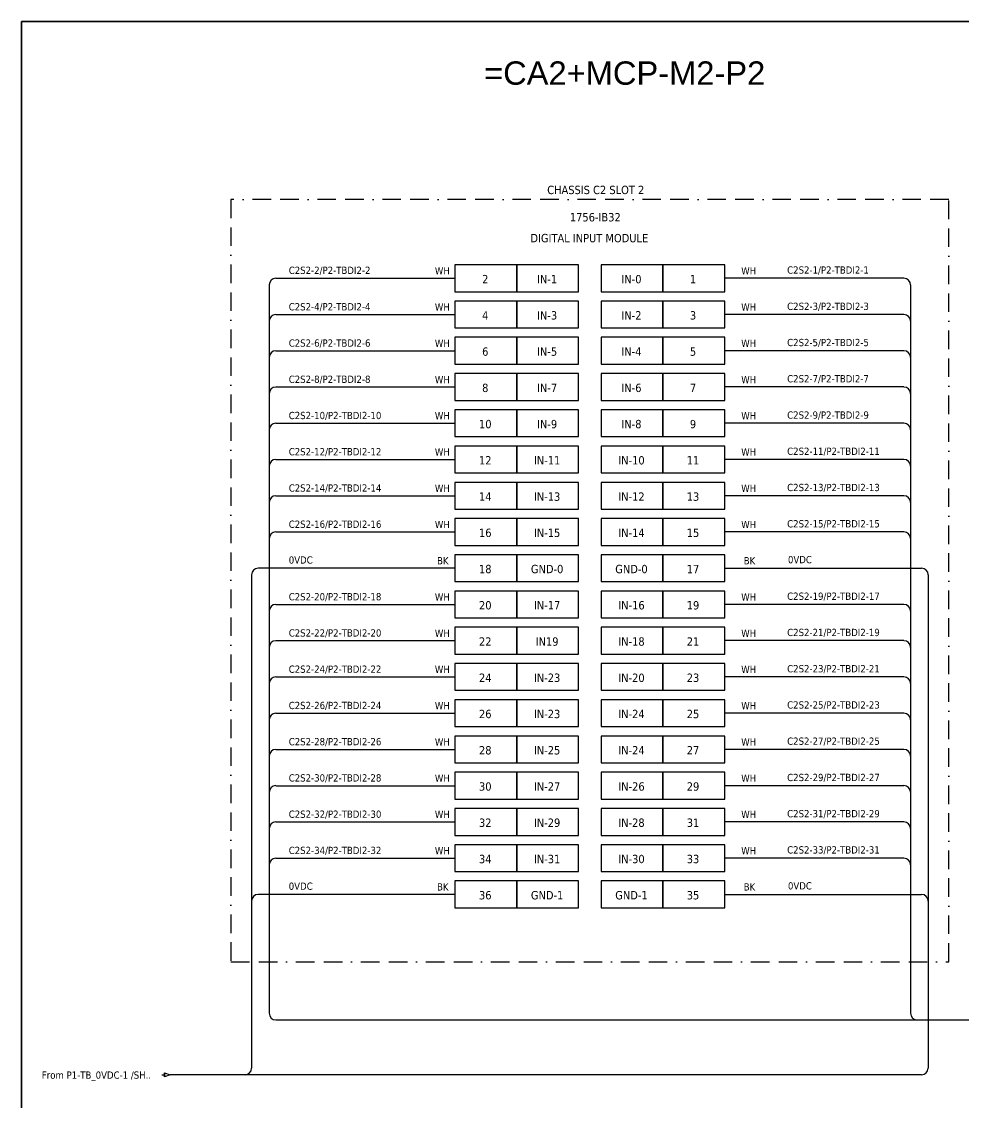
# Model space of a CAD drawing. Header units: millimetres. Extents: x 0 to 62600, y 0 to 14837.
# Drawn here: x 8387 to 9676, y 10237 to 11717 of the extents above; entities that cross this region are included whole.
import ezdxf
from ezdxf.enums import TextEntityAlignment as Align

# ---------------------------------------------------------------- set-up
doc = ezdxf.new("R2010")
doc.units = ezdxf.units.MM
doc.linetypes.add('BORDERX2', pattern=[88.9, 25.4, -12.7, 25.4, -12.7, 0, -12.7])
for name, color, linetype in [('HELPPOINT', 7, 'Continuous'), ('VECTORS', 7, 'Continuous'), ('x01001-FrameArea', 2, 'BORDERX2')]:
    doc.layers.add(name, color=color, linetype=linetype)
doc.layers.add('IE-EQUIP', color=253, linetype='Continuous', lineweight=25)
doc.layers.add('IE-WIRE', color=7, linetype='Continuous', lineweight=25)
doc.styles.get("Standard").update_dxf_attribs({"font": 'arial.ttf'})
doc.styles.add('Tahoma', font='')
doc.styles.get('Tahoma').set_extended_font_data('Tahoma')

# ---------------------------------------------------------------- blocks, each defined once
blk = doc.blocks.new('xTerminal_fr_to')
at = {"layer": 'VECTORS', "color": 1, "true_color": 0xff0000}
for p, q in [((-11.3, 0), (-7.8, 0)), ((-7.8, 2.8), (0, 0)), ((-7.8, -2.8), (-7.8, 2.8)), ((-7.8, 2.8), (0, 0)), ((-7.8, 2.8), (-7.8, -2.8)), ((0, 0), (-7.8, -2.8)), ((0, 0), (-7.8, -2.8))]:
    blk.add_line(p, q, dxfattribs=at)

msp = doc.modelspace()

# ---------------------------------------------------------------- linework, layer by layer
at = {"layer": 'HELPPOINT', "color": 4, "lineweight": 35}
for p, q in [((8386.6, 9012.6), (8386.6, 11716.9)), ((8386.6, 11716.9), (12279.9, 11716.9)), ((8386.6, 9012.6), (8386.6, 11716.9)), ((8386.6, 11716.9), (12279.9, 11716.9))]:
    msp.add_line(p, q, dxfattribs=at)
at = {"layer": 'IE-EQUIP', "linetype": 'Continuous', "ltscale": 25.4}
for points in [[(8980, 11347), (9064.7, 11347), (9064.7, 11383.7), (8980, 11383.7)], [(9064.7, 11347), (9149.3, 11347), (9149.3, 11383.7), (9064.7, 11383.7)], [(9180.2, 11347), (9264.8, 11347), (9264.8, 11383.7), (9180.2, 11383.7)], [(9264.8, 11347), (9349.5, 11347), (9349.5, 11383.7), (9264.8, 11383.7)], [(8980, 11297.4), (9064.7, 11297.4), (9064.7, 11334.1), (8980, 11334.1)], [(9064.7, 11297.4), (9149.3, 11297.4), (9149.3, 11334.1), (9064.7, 11334.1)], [(9180.2, 11297.4), (9264.8, 11297.4), (9264.8, 11334.1), (9180.2, 11334.1)], [(9264.8, 11297.4), (9349.5, 11297.4), (9349.5, 11334.1), (9264.8, 11334.1)], [(8980, 11247.8), (9064.7, 11247.8), (9064.7, 11284.5), (8980, 11284.5)], [(9064.7, 11247.8), (9149.3, 11247.8), (9149.3, 11284.5), (9064.7, 11284.5)], [(9180.2, 11247.8), (9264.8, 11247.8), (9264.8, 11284.5), (9180.2, 11284.5)], [(9264.8, 11247.8), (9349.5, 11247.8), (9349.5, 11284.5), (9264.8, 11284.5)], [(8980, 11198.1), (9064.7, 11198.1), (9064.7, 11234.8), (8980, 11234.8)], [(9064.7, 11198.1), (9149.3, 11198.1), (9149.3, 11234.8), (9064.7, 11234.8)], [(9180.2, 11198.1), (9264.8, 11198.1), (9264.8, 11234.8), (9180.2, 11234.8)], [(9264.8, 11198.1), (9349.5, 11198.1), (9349.5, 11234.8), (9264.8, 11234.8)], [(8980, 11148.5), (9064.7, 11148.5), (9064.7, 11185.2), (8980, 11185.2)], [(9064.7, 11148.5), (9149.3, 11148.5), (9149.3, 11185.2), (9064.7, 11185.2)], [(9180.2, 11148.5), (9264.8, 11148.5), (9264.8, 11185.2), (9180.2, 11185.2)], [(9264.8, 11148.5), (9349.5, 11148.5), (9349.5, 11185.2), (9264.8, 11185.2)], [(8980, 11098.9), (9064.7, 11098.9), (9064.7, 11135.6), (8980, 11135.6)], [(9064.7, 11098.9), (9149.3, 11098.9), (9149.3, 11135.6), (9064.7, 11135.6)], [(9180.2, 11098.9), (9264.8, 11098.9), (9264.8, 11135.6), (9180.2, 11135.6)], [(9264.8, 11098.9), (9349.5, 11098.9), (9349.5, 11135.6), (9264.8, 11135.6)], [(8980, 11049.2), (9064.7, 11049.2), (9064.7, 11085.9), (8980, 11085.9)], [(9064.7, 11049.2), (9149.3, 11049.2), (9149.3, 11085.9), (9064.7, 11085.9)], [(9180.2, 11049.2), (9264.8, 11049.2), (9264.8, 11085.9), (9180.2, 11085.9)], [(9264.8, 11049.2), (9349.5, 11049.2), (9349.5, 11085.9), (9264.8, 11085.9)], [(8980, 10999.6), (9064.7, 10999.6), (9064.7, 11036.3), (8980, 11036.3)], [(9064.7, 10999.6), (9149.3, 10999.6), (9149.3, 11036.3), (9064.7, 11036.3)], [(9180.2, 10999.6), (9264.8, 10999.6), (9264.8, 11036.3), (9180.2, 11036.3)], [(9264.8, 10999.6), (9349.5, 10999.6), (9349.5, 11036.3), (9264.8, 11036.3)], [(8980, 10950), (9064.7, 10950), (9064.7, 10986.7), (8980, 10986.7)], [(9064.7, 10950), (9149.3, 10950), (9149.3, 10986.7), (9064.7, 10986.7)], [(9180.2, 10950), (9264.8, 10950), (9264.8, 10986.7), (9180.2, 10986.7)], [(9264.8, 10950), (9349.5, 10950), (9349.5, 10986.7), (9264.8, 10986.7)], [(8980, 10900.3), (9064.7, 10900.3), (9064.7, 10937), (8980, 10937)], [(9064.7, 10900.3), (9149.3, 10900.3), (9149.3, 10937), (9064.7, 10937)], [(9180.2, 10900.3), (9264.8, 10900.3), (9264.8, 10937), (9180.2, 10937)], [(9264.8, 10900.3), (9349.5, 10900.3), (9349.5, 10937), (9264.8, 10937)], [(8980, 10850.7), (9064.7, 10850.7), (9064.7, 10887.4), (8980, 10887.4)], [(9064.7, 10850.7), (9149.3, 10850.7), (9149.3, 10887.4), (9064.7, 10887.4)], [(9180.2, 10850.7), (9264.8, 10850.7), (9264.8, 10887.4), (9180.2, 10887.4)], [(9264.8, 10850.7), (9349.5, 10850.7), (9349.5, 10887.4), (9264.8, 10887.4)], [(8980, 10801.1), (9064.7, 10801.1), (9064.7, 10837.8), (8980, 10837.8)], [(9064.7, 10801.1), (9149.3, 10801.1), (9149.3, 10837.8), (9064.7, 10837.8)], [(9180.2, 10801.1), (9264.8, 10801.1), (9264.8, 10837.8), (9180.2, 10837.8)], [(9264.8, 10801.1), (9349.5, 10801.1), (9349.5, 10837.8), (9264.8, 10837.8)], [(8980, 10751.4), (9064.7, 10751.4), (9064.7, 10788.1), (8980, 10788.1)], [(9064.7, 10751.4), (9149.3, 10751.4), (9149.3, 10788.1), (9064.7, 10788.1)], [(9180.2, 10751.4), (9264.8, 10751.4), (9264.8, 10788.1), (9180.2, 10788.1)], [(9264.8, 10751.4), (9349.5, 10751.4), (9349.5, 10788.1), (9264.8, 10788.1)], [(8980, 10701.8), (9064.7, 10701.8), (9064.7, 10738.5), (8980, 10738.5)], [(9064.7, 10701.8), (9149.3, 10701.8), (9149.3, 10738.5), (9064.7, 10738.5)], [(9180.2, 10701.8), (9264.8, 10701.8), (9264.8, 10738.5), (9180.2, 10738.5)], [(9264.8, 10701.8), (9349.5, 10701.8), (9349.5, 10738.5), (9264.8, 10738.5)], [(8980, 10652.2), (9064.7, 10652.2), (9064.7, 10688.9), (8980, 10688.9)], [(9064.7, 10652.2), (9149.3, 10652.2), (9149.3, 10688.9), (9064.7, 10688.9)], [(9180.2, 10652.2), (9264.8, 10652.2), (9264.8, 10688.9), (9180.2, 10688.9)], [(9264.8, 10652.2), (9349.5, 10652.2), (9349.5, 10688.9), (9264.8, 10688.9)], [(8980, 10602.5), (9064.7, 10602.5), (9064.7, 10639.2), (8980, 10639.2)], [(9064.7, 10602.5), (9149.3, 10602.5), (9149.3, 10639.2), (9064.7, 10639.2)], [(9180.2, 10602.5), (9264.8, 10602.5), (9264.8, 10639.2), (9180.2, 10639.2)], [(9264.8, 10602.5), (9349.5, 10602.5), (9349.5, 10639.2), (9264.8, 10639.2)], [(8980, 10552.9), (9064.7, 10552.9), (9064.7, 10589.6), (8980, 10589.6)], [(9064.7, 10552.9), (9149.3, 10552.9), (9149.3, 10589.6), (9064.7, 10589.6)], [(9180.2, 10552.9), (9264.8, 10552.9), (9264.8, 10589.6), (9180.2, 10589.6)], [(9264.8, 10552.9), (9349.5, 10552.9), (9349.5, 10589.6), (9264.8, 10589.6)], [(8980, 10503.3), (9064.7, 10503.3), (9064.7, 10540), (8980, 10540)], [(9064.7, 10503.3), (9149.3, 10503.3), (9149.3, 10540), (9064.7, 10540)], [(9180.2, 10503.3), (9264.8, 10503.3), (9264.8, 10540), (9180.2, 10540)], [(9264.8, 10503.3), (9349.5, 10503.3), (9349.5, 10540), (9264.8, 10540)]]:
    msp.add_lwpolyline(points, close=True, dxfattribs=at)
at = {"layer": 'IE-WIRE', "color": 4, "ltscale": 25.4}
for p, q in [((8725.6, 11356.2), (8725.6, 10358.8)), ((8734.8, 11365.4), (8980, 11365.4)), ((9594.8, 11365.4), (9349.5, 11365.4)), ((9603.9, 11356.2), (9603.9, 10358.8)), ((8734.8, 11315.8), (8980, 11315.8)), ((9594.8, 11315.8), (9349.5, 11315.8)), ((8734.8, 11266.1), (8980, 11266.1)), ((9594.8, 11266.1), (9349.5, 11266.1)), ((8734.8, 11216.5), (8980, 11216.5)), ((9594.8, 11216.5), (9349.5, 11216.5)), ((8734.8, 11166.9), (8980, 11166.9)), ((9594.8, 11166.9), (9349.5, 11166.9)), ((8734.8, 11117.2), (8980, 11117.2)), ((9594.8, 11117.2), (9349.5, 11117.2)), ((8734.8, 11067.6), (8980, 11067.6)), ((9594.8, 11067.6), (9349.5, 11067.6)), ((8734.8, 11018), (8980, 11018)), ((9594.8, 11018), (9349.5, 11018)), ((8734.8, 10918.7), (8980, 10918.7)), ((9594.8, 10918.7), (9349.5, 10918.7)), ((8734.8, 10869.1), (8980, 10869.1)), ((9594.8, 10869.1), (9349.5, 10869.1)), ((8734.8, 10819.4), (8980, 10819.4)), ((9594.8, 10819.4), (9349.5, 10819.4)), ((8734.8, 10769.8), (8980, 10769.8)), ((9594.8, 10769.8), (9349.5, 10769.8)), ((8734.8, 10720.2), (8980, 10720.2)), ((9594.8, 10720.2), (9349.5, 10720.2)), ((8734.8, 10670.5), (8980, 10670.5)), ((9594.8, 10670.5), (9349.5, 10670.5)), ((8734.8, 10620.9), (8980, 10620.9)), ((9594.8, 10620.9), (9349.5, 10620.9)), ((8734.8, 10571.3), (8980, 10571.3)), ((9594.8, 10571.3), (9349.5, 10571.3))]:
    msp.add_line(p, q, dxfattribs=at)
at = {"layer": 'IE-WIRE', "color": 7, "ltscale": 25.4}
for p, q in [((8980, 10968.3), (8710.6, 10968.3)), ((9349.5, 10968.3), (9618.9, 10968.3)), ((8701.5, 10959.2), (8701.5, 10283.6)), ((9628, 10959.2), (9628, 10283.6)), ((8980, 10521.6), (8710.6, 10521.6)), ((9349.5, 10521.6), (9618.9, 10521.6)), ((9619, 10274.6), (8590, 10274.6))]:
    msp.add_line(p, q, dxfattribs=at)
at = {"layer": 'IE-WIRE', "color": 4}
msp.add_line((8734.7, 10349.7), (9776, 10349.7), dxfattribs=at)
at = {"layer": 'IE-WIRE', "color": 4, "ltscale": 25.4}
for centre, start, end in [((8734.8, 11356.2), 90, 180), ((9594.8, 11356.2), 0, 90), ((8734.8, 11306.6), 90, 180), ((9594.8, 11306.6), 0, 90), ((8734.8, 11256.9), 90, 180), ((9594.8, 11256.9), 0, 90), ((8734.8, 11207.3), 90, 180), ((9594.8, 11207.3), 0, 90), ((8734.8, 11157.7), 90, 180), ((9594.8, 11157.7), 0, 90), ((8734.8, 11108.1), 90, 180), ((9594.8, 11108.1), 0, 90), ((8734.8, 11058.4), 90, 180), ((9594.8, 11058.4), 0, 90), ((8734.8, 11008.8), 90, 180), ((9594.8, 11008.8), 0, 90), ((8734.8, 10909.5), 90, 180), ((9594.8, 10909.5), 0, 90), ((8734.8, 10859.9), 90, 180), ((9594.8, 10859.9), 0, 90), ((8734.8, 10810.3), 90, 180), ((9594.8, 10810.3), 0, 90), ((8734.8, 10760.6), 90, 180), ((9594.8, 10760.6), 0, 90), ((8734.8, 10711), 90, 180), ((9594.8, 10711), 0, 90), ((8734.8, 10661.4), 90, 180), ((9594.8, 10661.4), 0, 90), ((8734.8, 10611.7), 90, 180), ((9594.8, 10611.7), 0, 90), ((8734.8, 10562.1), 90, 180), ((9594.8, 10562.1), 0, 90)]:
    msp.add_arc(centre, 9.17, start, end, dxfattribs=at)
at = {"layer": 'IE-WIRE', "color": 7, "ltscale": 25.4}
for centre, radius, start, end in [((8710.6, 10959.2), 9.14, 90, 180), ((9618.9, 10959.2), 9.14, 0, 90), ((8710.6, 10512.5), 9.14, 90, 180), ((9618.9, 10512.5), 9.14, 0, 90), ((8692.5, 10283.6), 8.96, 270, 0), ((9619, 10283.6), 8.96, 270, 0), ((9619, 10283.6), 8.96, 270, 0)]:
    msp.add_arc(centre, radius, start, end, dxfattribs=at)
at = {"layer": 'IE-WIRE', "color": 4}
for centre in [(8734.7, 10358.8), (9613.1, 10358.8)]:
    msp.add_arc(centre, 9.14, 180, 270, dxfattribs=at)
at = {"layer": 'x01001-FrameArea'}
msp.add_lwpolyline([(8673.3, 10429.3), (9656.2, 10429.3), (9656.2, 11473.1), (8673.3, 11473.1)], close=True, dxfattribs=at)

# ---------------------------------------------------------------- block references
msp.add_blockref('xTerminal_fr_to', (8590, 10274.6))

# ---------------------------------------------------------------- texts
at = {"color": 2}
msp.add_text('=CA2+MCP-M2-P2', height=32, dxfattribs=at).set_placement((9019.9, 11630.4))
at = {"color": 2, "style": 'Tahoma'}
for s, height, p in [('CHASSIS C2 SLOT 2', 11.441, (9172.8, 11486.4)), ('1756-IB32', 11.44, (9172.2, 11449)), ('DIGITAL INPUT MODULE', 11.441, (9164, 11420.4)), ('2', 11.4, (9021.5, 11364.2)), ('IN-1', 11.44, (9106.2, 11364.2)), ('IN-0', 11.44, (9221.7, 11364.2)), ('1', 11.4, (9306, 11364.2)), ('4', 11.4, (9021.5, 11314.6)), ('IN-3', 11.44, (9106.2, 11314.6)), ('IN-2', 11.44, (9221.7, 11314.6)), ('3', 11.4, (9306, 11314.6)), ('6', 11.4, (9021.5, 11265)), ('IN-5', 11.44, (9106.2, 11265)), ('IN-4', 11.44, (9221.7, 11265)), ('5', 11.4, (9306, 11265)), ('8', 11.4, (9021.5, 11215.3)), ('IN-7', 11.44, (9106.2, 11215.3)), ('IN-6', 11.44, (9221.7, 11215.3)), ('7', 11.4, (9306, 11215.3)), ('10', 11.44, (9021.5, 11165.7)), ('IN-9', 11.44, (9106.2, 11165.7)), ('IN-8', 11.44, (9221.7, 11165.7)), ('9', 11.4, (9306, 11165.7)), ('12', 11.44, (9021.5, 11116.1)), ('IN-11', 11.44, (9106.2, 11116.1)), ('IN-10', 11.44, (9221.7, 11116.1)), ('11', 11.44, (9306, 11116.1)), ('14', 11.44, (9021.5, 11066.4)), ('IN-13', 11.44, (9106.2, 11066.4)), ('IN-12', 11.44, (9221.7, 11066.4)), ('13', 11.44, (9306, 11066.4)), ('16', 11.44, (9021.5, 11016.8)), ('IN-15', 11.44, (9106.2, 11016.8)), ('IN-14', 11.44, (9221.7, 11016.8)), ('15', 11.44, (9306, 11016.8)), ('18', 11.44, (9021.5, 10967.2)), ('GND-0', 11.44, (9106.2, 10967.2)), ('GND-0', 11.44, (9221.7, 10967.2)), ('17', 11.44, (9306, 10967.2)), ('20', 11.44, (9021.5, 10917.6)), ('IN-17', 11.44, (9106.2, 10917.6)), ('IN-16', 11.44, (9221.7, 10917.6)), ('19', 11.44, (9306, 10917.6)), ('22', 11.44, (9021.5, 10867.9)), ('IN19', 11.44, (9106.2, 10867.9)), ('IN-18', 11.44, (9221.7, 10867.9)), ('21', 11.44, (9306, 10867.9)), ('24', 11.44, (9021.5, 10818.3)), ('IN-23', 11.44, (9106.2, 10818.3)), ('IN-20', 11.44, (9221.7, 10818.3)), ('23', 11.44, (9306, 10818.3)), ('26', 11.44, (9021.5, 10768.7)), ('IN-23', 11.44, (9106.2, 10768.7)), ('IN-24', 11.44, (9221.7, 10768.7)), ('25', 11.44, (9306, 10768.7)), ('28', 11.44, (9021.5, 10719)), ('IN-25', 11.44, (9106.2, 10719)), ('IN-24', 11.44, (9221.7, 10719)), ('27', 11.44, (9306, 10719)), ('30', 11.44, (9021.5, 10669.4)), ('IN-27', 11.44, (9106.2, 10669.4)), ('IN-26', 11.44, (9221.7, 10669.4)), ('29', 11.44, (9306, 10669.4)), ('32', 11.44, (9021.5, 10619.8)), ('IN-29', 11.44, (9106.2, 10619.8)), ('IN-28', 11.44, (9221.7, 10619.8)), ('31', 11.44, (9306, 10619.8)), ('34', 11.44, (9021.5, 10570.1)), ('IN-31', 11.44, (9106.2, 10570.1)), ('IN-30', 11.44, (9221.7, 10570.1)), ('33', 11.44, (9306, 10570.1)), ('36', 11.44, (9021.5, 10520.5)), ('GND-1', 11.44, (9106.2, 10520.5)), ('GND-1', 11.44, (9221.7, 10520.5)), ('35', 11.44, (9306, 10520.5))]:
    msp.add_text(s, height=height, dxfattribs=at).set_placement(p, align=Align.MIDDLE_CENTER)
at = {"color": 4, "style": 'Tahoma'}
for s, height, p in [('C2S2-1/P2-TBDI2-1', 9.949, (9434.9, 11371.7)), ('C2S2-2/P2-TBDI2-2', 9.949, (8752.4, 11371.3)), ('WH', 9.95, (8952.5, 11370.6)), ('WH', 9.95, (9372, 11370.6)), ('C2S2-4/P2-TBDI2-4', 9.949, (8752.4, 11321.4)), ('WH', 9.95, (8952.5, 11321)), ('WH', 9.95, (9372, 11321)), ('C2S2-3/P2-TBDI2-3', 9.949, (9434.9, 11322)), ('C2S2-6/P2-TBDI2-6', 9.949, (8752.4, 11271.7)), ('WH', 9.95, (8952.5, 11271.4)), ('WH', 9.95, (9372, 11271.4)), ('C2S2-5/P2-TBDI2-5', 9.949, (9434.9, 11272.4)), ('C2S2-8/P2-TBDI2-8', 9.949, (8752.4, 11222.1)), ('WH', 9.95, (8952.5, 11221.7)), ('WH', 9.95, (9372, 11221.7)), ('C2S2-7/P2-TBDI2-7', 9.949, (9434.9, 11222.8)), ('C2S2-10/P2-TBDI2-10', 9.949, (8752.4, 11172.5)), ('WH', 9.95, (8952.5, 11172.1)), ('WH', 9.95, (9372, 11172.1)), ('C2S2-9/P2-TBDI2-9', 9.949, (9434.9, 11173.1)), ('C2S2-12/P2-TBDI2-12', 9.949, (8752.4, 11122.9)), ('WH', 9.95, (8952.5, 11122.5)), ('WH', 9.95, (9372, 11122.5)), ('C2S2-11/P2-TBDI2-11', 9.949, (9434.9, 11123.5)), ('C2S2-14/P2-TBDI2-14', 9.949, (8752.4, 11073.2)), ('WH', 9.95, (8952.5, 11072.8)), ('WH', 9.95, (9372, 11072.8)), ('C2S2-13/P2-TBDI2-13', 9.949, (9434.9, 11073.9)), ('C2S2-16/P2-TBDI2-16', 9.949, (8752.4, 11023.6)), ('WH', 9.95, (8952.5, 11023.2)), ('WH', 9.95, (9372, 11023.2)), ('C2S2-15/P2-TBDI2-15', 9.949, (9434.9, 11024.2)), ('C2S2-20/P2-TBDI2-18', 9.949, (8752.4, 10924.3)), ('WH', 9.95, (8952.5, 10923.9)), ('WH', 9.95, (9372, 10923.9)), ('C2S2-19/P2-TBDI2-17', 9.949, (9434.9, 10925)), ('C2S2-22/P2-TBDI2-20', 9.949, (8752.4, 10874.7)), ('WH', 9.95, (8952.5, 10874.3)), ('WH', 9.95, (9372, 10874.3)), ('C2S2-21/P2-TBDI2-19', 9.949, (9434.9, 10875.4)), ('C2S2-24/P2-TBDI2-22', 9.949, (8752.4, 10825.1)), ('WH', 9.95, (8952.5, 10824.7)), ('WH', 9.95, (9372, 10824.7)), ('C2S2-23/P2-TBDI2-21', 9.949, (9434.9, 10825.7)), ('C2S2-26/P2-TBDI2-24', 9.949, (8752.4, 10775.4)), ('WH', 9.95, (8952.5, 10775.1)), ('WH', 9.95, (9372, 10775.1)), ('C2S2-25/P2-TBDI2-23', 9.949, (9434.9, 10776.1)), ('C2S2-28/P2-TBDI2-26', 9.949, (8752.4, 10725.8)), ('WH', 9.95, (8952.5, 10725.4)), ('WH', 9.95, (9372, 10725.4)), ('C2S2-27/P2-TBDI2-25', 9.949, (9434.9, 10726.5)), ('C2S2-30/P2-TBDI2-28', 9.949, (8752.4, 10676.2)), ('C2S2-29/P2-TBDI2-27', 9.949, (9434.9, 10676.8)), ('WH', 9.95, (8952.5, 10675.8)), ('WH', 9.95, (9372, 10675.8)), ('C2S2-32/P2-TBDI2-30', 9.949, (8752.4, 10626.5)), ('WH', 9.95, (8952.5, 10626.2)), ('WH', 9.95, (9372, 10626.2)), ('C2S2-31/P2-TBDI2-29', 9.949, (9434.9, 10627.2)), ('C2S2-34/P2-TBDI2-32', 9.949, (8752.4, 10576.9)), ('WH', 9.95, (8952.5, 10576.5)), ('WH', 9.95, (9372, 10576.5)), ('C2S2-33/P2-TBDI2-31', 9.949, (9434.9, 10577.6))]:
    msp.add_text(s, height=height, dxfattribs=at).set_placement(p)
at = {"color": 7, "style": 'Tahoma'}
for s, height, p in [('0VDC', 9.95, (8752.4, 10974.6)), ('BK', 9.95, (8955.5, 10973.6)), ('BK', 9.95, (9375.4, 10973.6)), ('0VDC', 9.95, (9436, 10975.1)), ('0VDC', 9.95, (9436, 10528.4)), ('0VDC', 9.95, (8752.4, 10527.9)), ('BK', 9.95, (8955.5, 10526.9)), ('BK', 9.95, (9375.4, 10526.9)), ('From P1-TB_0VDC-1 /SH..', 9.949, (8414.2, 10269.2))]:
    msp.add_text(s, height=height, dxfattribs=at).set_placement(p)

doc.saveas('drawing.dxf')
